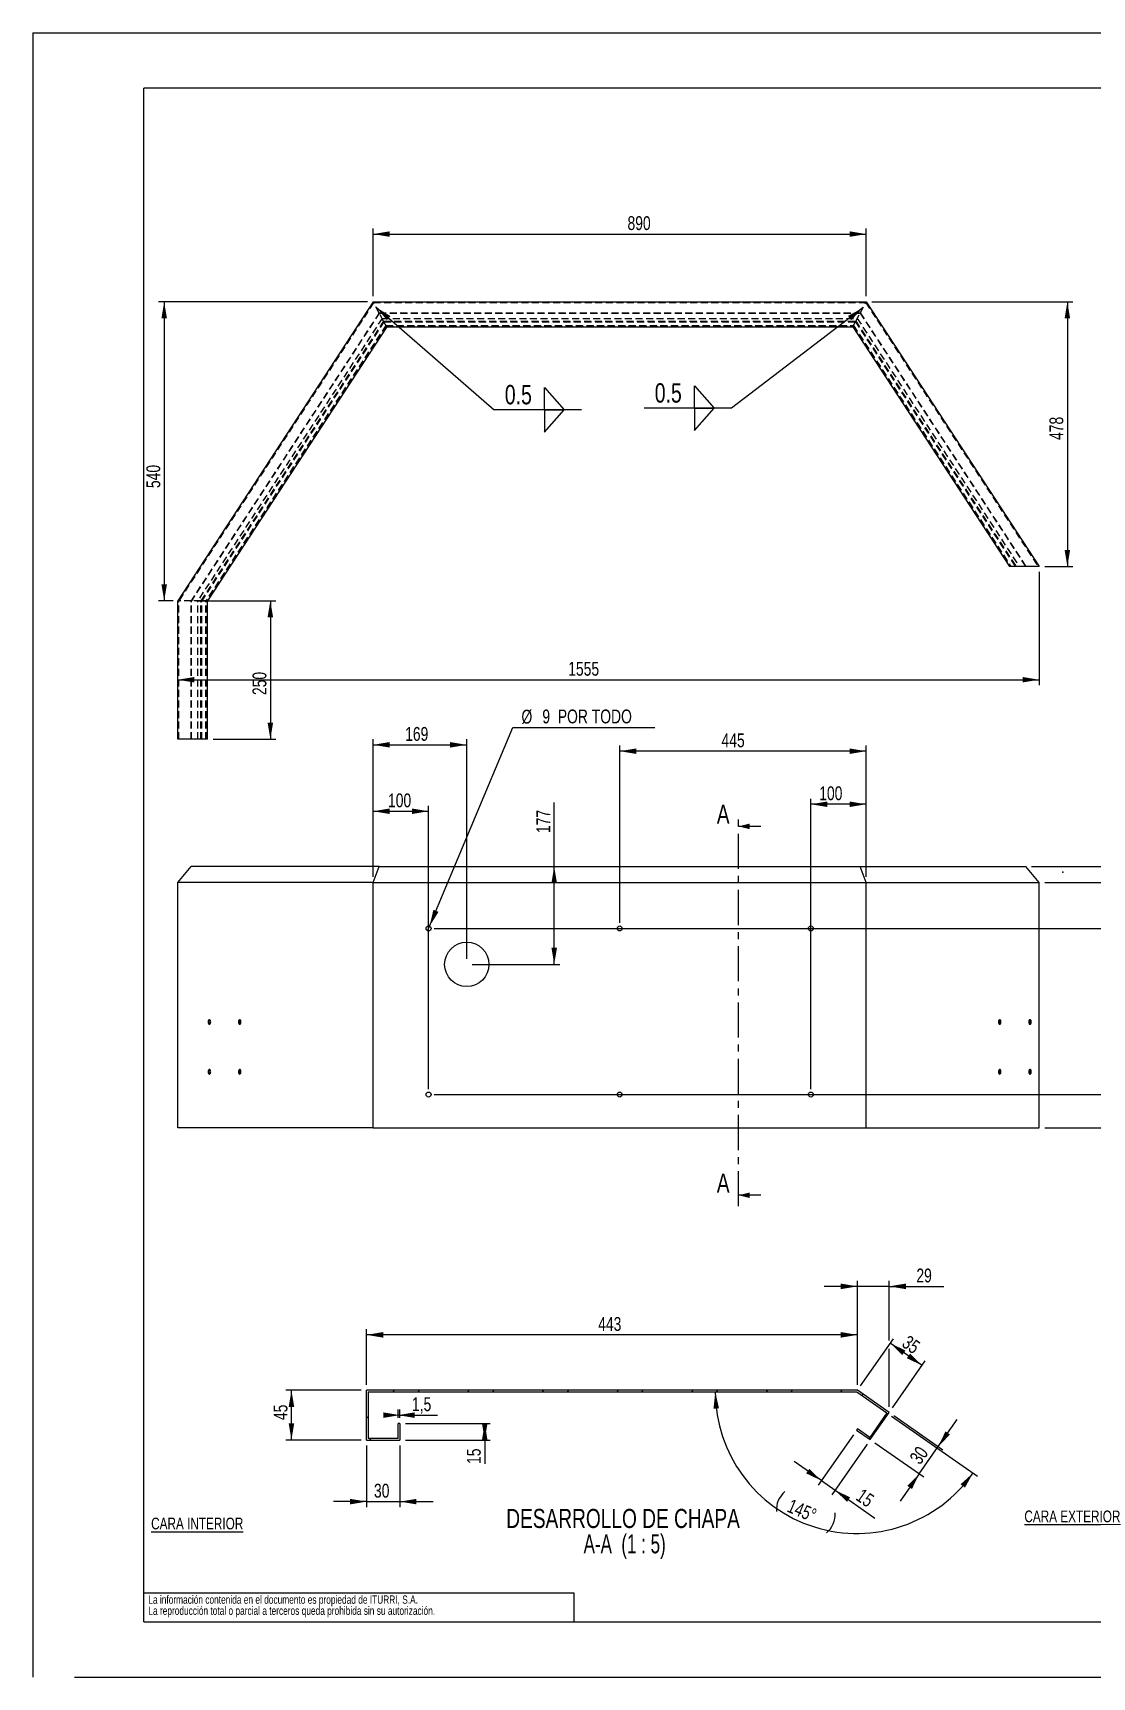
# Model space of a CAD drawing. Extents: x 0 to 28260, y 0 to 8126.
# Drawn here: x 0 to 1912, y 0 to 2970 of the extents above; entities that cross this region are included whole.
import ezdxf

# ---------------------------------------------------------------- set-up
doc = ezdxf.new("R2010")
doc.units = 0
doc.header["$PDSIZE"] = -1
doc.linetypes.add('CENTER', pattern=[10.16, 6.35, -1.27, 1.27, -1.27])
doc.linetypes.add('HIDDEN', pattern=[1.905, 1.27, -0.635])
doc.layers.get('0').update_dxf_attribs({"linetype": 'CONTINUOUS'})
doc.layers.add('FORMATO', color=7, linetype='CONTINUOUS')
doc.layers.add('SLD-0', color=179, linetype='CONTINUOUS')
doc.styles.add('SLDTEXTSTYLE1', font='TXT', dxfattribs={"width": 0.75})
doc.styles.add('SLDTEXTSTYLE2', font='TXT', dxfattribs={"width": 0.666667})
doc.dimstyles.new('SLDDIMSTYLE0', dxfattribs={"dimtxt": 25, "dimasz": 30, "dimexe": 0, "dimexo": 0.0625, "dimgap": 6.25, "dimtad": 1, "dimdec": 0, "dimrnd": 1e-09, "dimzin": 12, "dimdsep": 46, "dimtxsty": 'SLDTEXTSTYLE1', "dimsah": 1, "dimcen": 0.09, "dimadec": 0, "dimazin": 0, "dimtfac": 1, "dimtofl": 0, "dimtmove": 0, "dimatfit": 3, "dimfxl": 1, "dimtolj": 1, "dimtzin": 12, "dimarcsym": 0})
doc.dimstyles.new('SLDDIMSTYLE1', dxfattribs={"dimtxt": 25, "dimasz": 30, "dimexe": 0, "dimexo": 0.0625, "dimgap": 6.25, "dimtad": 1, "dimdec": 1, "dimrnd": 1e-09, "dimzin": 12, "dimdsep": 46, "dimtxsty": 'SLDTEXTSTYLE1', "dimsah": 1, "dimcen": 0.09, "dimadec": 0, "dimazin": 0, "dimtfac": 1, "dimtofl": 0, "dimtmove": 0, "dimatfit": 3, "dimfxl": 1, "dimtolj": 1, "dimtzin": 12, "dimarcsym": 0})
doc.dimstyles.new('SLDDIMSTYLE2', dxfattribs={"dimtxt": 25, "dimasz": 30, "dimexe": 0, "dimexo": 0.0625, "dimgap": 6.25, "dimtad": 0, "dimtih": 1, "dimtoh": 1, "dimdec": 1, "dimrnd": 1e-09, "dimzin": 12, "dimdsep": 46, "dimtxsty": 'SLDTEXTSTYLE1', "dimblk1": 'NONE', "dimsah": 1, "dimcen": 0, "dimadec": 0, "dimazin": 0, "dimtfac": 1, "dimtmove": 0, "dimatfit": 3, "dimldrblk": 'NONE', "dimfxl": 1, "dimtolj": 1, "dimtzin": 12, "dimarcsym": 0})
doc.dimstyles.new('SLDDIMSTYLE3', dxfattribs={"dimtxt": 0.18, "dimasz": 30, "dimexe": 0, "dimexo": 0.0625, "dimgap": 0, "dimtad": 0, "dimtih": 1, "dimtoh": 1, "dimdec": 0, "dimrnd": 1e-09, "dimzin": 0, "dimdsep": 46, "dimtxsty": 'Standard', "dimsah": 1, "dimcen": 0.09, "dimadec": 0, "dimazin": 0, "dimtfac": 30, "dimtdec": 0, "dimtofl": 0, "dimtmove": 0, "dimatfit": 3, "dimfxl": 1, "dimtolj": 1, "dimtzin": 0, "dimarcsym": 0})
doc.dimstyles.new('SLDDIMSTYLE4', dxfattribs={"dimtxt": 25, "dimasz": 30, "dimexe": 0, "dimexo": 0.0625, "dimgap": 6.25, "dimtad": 1, "dimdec": 1, "dimlfac": 0.5, "dimrnd": 1e-09, "dimzin": 12, "dimdsep": 46, "dimtxsty": 'SLDTEXTSTYLE1', "dimsah": 1, "dimcen": 0.09, "dimadec": 0, "dimazin": 0, "dimtfac": 1, "dimtofl": 0, "dimtmove": 0, "dimatfit": 3, "dimfxl": 1, "dimtolj": 1, "dimtzin": 12, "dimarcsym": 0})
doc.dimstyles.new('SLDDIMSTYLE5', dxfattribs={"dimtxt": 25, "dimasz": 30, "dimexe": 0, "dimexo": 0.0625, "dimgap": 6.25, "dimtad": 1, "dimdec": 1, "dimlfac": 0.5, "dimrnd": 1e-09, "dimzin": 12, "dimdsep": 46, "dimtxsty": 'SLDTEXTSTYLE1', "dimsah": 1, "dimcen": 0.09, "dimadec": 0, "dimazin": 0, "dimtfac": 1, "dimtmove": 0, "dimatfit": 0, "dimfxl": 1, "dimtolj": 1, "dimtzin": 12, "dimarcsym": 0})
doc.dimstyles.new('SLDDIMSTYLE6', dxfattribs={"dimtxt": 25, "dimasz": 30, "dimexe": 0, "dimexo": 0.0625, "dimgap": 6.25, "dimtad": 1, "dimdec": 0, "dimlfac": 0.5, "dimrnd": 1e-09, "dimzin": 12, "dimdsep": 46, "dimtxsty": 'SLDTEXTSTYLE1', "dimsah": 1, "dimcen": 0.09, "dimadec": 0, "dimazin": 0, "dimtfac": 1, "dimtmove": 0, "dimatfit": 0, "dimfxl": 1, "dimtolj": 1, "dimtzin": 12, "dimarcsym": 0})
doc.dimstyles.new('SLDDIMSTYLE7', dxfattribs={"dimtxt": 25, "dimasz": 30, "dimexe": 0, "dimexo": 0.0625, "dimgap": 6.25, "dimtad": 1, "dimdec": 4, "dimlfac": 5, "dimzin": 12, "dimdsep": 46, "dimtxsty": 'SLDTEXTSTYLE1', "dimsah": 1, "dimcen": 0.09, "dimadec": 0, "dimazin": 0, "dimtfac": 1, "dimtofl": 0, "dimtmove": 0, "dimatfit": 3, "dimfxl": 1, "dimtolj": 1, "dimtzin": 12, "dimarcsym": 0})

# ---------------------------------------------------------------- blocks, each defined once
blk = doc.blocks.new('SW_NOTE_0_3')
at = {"layer": 'SLD-0', "color": 0, "ltscale": 10, "char_height": 15, "attachment_point": 1, "style": 'SLDTEXTSTYLE1'}
for s, insert in [('La información contenida en el documento es propiedad de ITURRI, S.A.', (0, 19.3)), ('La reproducción total o parcial a terceros queda prohibida sin su autorización.', (0, -0.7))]:
    blk.add_mtext(s, dxfattribs=dict(at, insert=insert))
blk = doc.blocks.new('SW_NOTE_0_8')
at = {"layer": 'SLD-0', "color": 0, "ltscale": 10, "char_height": 15, "attachment_point": 1, "style": 'SLDTEXTSTYLE1'}
for s, insert in [('La información contenida en el documento es propiedad de ITURRI, S.A.', (0, 19.3)), ('La reproducción total o parcial a terceros queda prohibida sin su autorización.', (0, -0.7))]:
    blk.add_mtext(s, dxfattribs=dict(at, insert=insert))
blk = doc.blocks.new('_D')
at = {"layer": 'FORMATO', "color": 7, "ltscale": 10, "transparency": 16777216}
for p, q in [((1965.6, 1464), (1965.6, 1528.8)), ((1802.5, 1464), (1975.6, 1464)), ((1965.6, 1464), (1965.6, 1435.3)), ((1826.4, 1435.3), (1975.6, 1435.3))]:
    blk.add_line(p, q, dxfattribs=at)
for points in [[(1965.6, 1435.3), (1970.6, 1465.3), (1960.6, 1465.3)], [(1965.6, 1464), (1960.6, 1434), (1970.6, 1434)]]:
    blk.add_solid(points, dxfattribs=at)
at = {"layer": 'FORMATO', "color": 7, "ltscale": 10, "transparency": 16777216, "insert": (1933.4, 1491.8), "char_height": 25, "attachment_point": 1, "rotation": 90, "style": 'SLDTEXTSTYLE1'}
blk.add_mtext('29', dxfattribs=at)
blk = doc.blocks.new('_D_1')
at = {"layer": 'FORMATO', "color": 7, "ltscale": 10, "transparency": 16777216}
for p, q in [((614.2, 1445.3), (614.2, 1574)), ((614.2, 1564), (714.2, 1564)), ((714.2, 1062.3), (714.2, 1574))]:
    blk.add_line(p, q, dxfattribs=at)
for points in [[(614.2, 1564), (644.2, 1559), (644.2, 1569)], [(714.2, 1564), (684.2, 1569), (684.2, 1559)]]:
    blk.add_solid(points, dxfattribs=at)
at = {"layer": 'FORMATO', "color": 7, "ltscale": 10, "transparency": 16777216, "insert": (641, 1596.2), "char_height": 25, "attachment_point": 1, "style": 'SLDTEXTSTYLE1'}
blk.add_mtext('100', dxfattribs=at)
blk = doc.blocks.new('_D_2')
at = {"layer": 'FORMATO', "color": 7, "ltscale": 10, "transparency": 16777216}
for p, q in [((614.2, 1445.3), (614.2, 1694)), ((783.2, 1297.5), (783.2, 1694)), ((614.2, 1684), (783.2, 1684))]:
    blk.add_line(p, q, dxfattribs=at)
for points in [[(614.2, 1684), (644.2, 1679), (644.2, 1689)], [(783.2, 1684), (753.2, 1689), (753.2, 1679)]]:
    blk.add_solid(points, dxfattribs=at)
at = {"layer": 'FORMATO', "color": 7, "ltscale": 10, "transparency": 16777216, "insert": (671.9, 1716.2), "char_height": 25, "attachment_point": 1, "style": 'SLDTEXTSTYLE1'}
blk.add_mtext('169', dxfattribs=at)
blk = doc.blocks.new('_D_3')
at = {"layer": 'FORMATO', "color": 7, "ltscale": 10, "transparency": 16777216}
for p, q in [((1404.2, 1062.3), (1404.2, 1586.7)), ((1504.2, 1576.7), (1404.2, 1576.7)), ((1504.2, 1445.3), (1504.2, 1586.7))]:
    blk.add_line(p, q, dxfattribs=at)
for points in [[(1404.2, 1576.7), (1434.2, 1571.7), (1434.2, 1581.7)], [(1504.2, 1576.7), (1474.2, 1581.7), (1474.2, 1571.7)]]:
    blk.add_solid(points, dxfattribs=at)
at = {"layer": 'FORMATO', "color": 7, "ltscale": 10, "transparency": 16777216, "insert": (1419.4, 1609), "char_height": 25, "attachment_point": 1, "style": 'SLDTEXTSTYLE1'}
blk.add_mtext('100', dxfattribs=at)
blk = doc.blocks.new('_D_4')
at = {"layer": 'FORMATO', "color": 7, "ltscale": 10, "transparency": 16777216}
for p, q in [((1059.2, 1362.3), (1059.2, 1682.5)), ((1504.2, 1672.5), (1059.2, 1672.5)), ((1504.2, 1445.3), (1504.2, 1682.5))]:
    blk.add_line(p, q, dxfattribs=at)
for points in [[(1059.2, 1672.5), (1089.2, 1667.5), (1089.2, 1677.5)], [(1504.2, 1672.5), (1474.2, 1677.5), (1474.2, 1667.5)]]:
    blk.add_solid(points, dxfattribs=at)
at = {"layer": 'FORMATO', "color": 7, "ltscale": 10, "transparency": 16777216, "insert": (1243, 1704.7), "char_height": 25, "attachment_point": 1, "style": 'SLDTEXTSTYLE1'}
blk.add_mtext('445', dxfattribs=at)
blk = doc.blocks.new('_D_5')
at = {"layer": 'FORMATO', "ltscale": 10, "transparency": 16777216}
for p, q in [((716, 1356.4), (866.1, 1715.2)), ((866.1, 1715.2), (1122.4, 1715.2)), ((712.5, 1348.1), (716, 1356.4))]:
    blk.add_line(p, q, dxfattribs=at)
blk.add_solid([(716, 1356.4), (732.2, 1382.2), (722.9, 1386)], dxfattribs=at)
at = {"layer": 'FORMATO', "ltscale": 10, "transparency": 16777216, "char_height": 25, "attachment_point": 1, "style": 'SLDTEXTSTYLE1'}
for s, insert in [('%%c', (881.9, 1747.4)), ('9', (919.6, 1747.8)), ('POR TODO', (947.5, 1747.8))]:
    blk.add_mtext(s, dxfattribs=dict(at, insert=insert))
blk = doc.blocks.new('_NONE')
blk = doc.blocks.new('_D_6')
at = {"layer": 'FORMATO', "color": 7, "ltscale": 10, "transparency": 16777216}
for p, q in [((724.2, 1352.3), (1975.6, 1352.3)), ((1965.6, 1052.3), (1965.6, 1352.3)), ((724.2, 1052.3), (1975.6, 1052.3))]:
    blk.add_line(p, q, dxfattribs=at)
for points in [[(1965.6, 1352.3), (1960.6, 1322.3), (1970.6, 1322.3)], [(1965.6, 1052.3), (1970.6, 1082.3), (1960.6, 1082.3)]]:
    blk.add_solid(points, dxfattribs=at)
at = {"layer": 'FORMATO', "color": 7, "ltscale": 10, "transparency": 16777216, "insert": (1933.4, 1129.5), "char_height": 25, "attachment_point": 1, "rotation": 90, "style": 'SLDTEXTSTYLE1'}
blk.add_mtext('300', dxfattribs=at)
blk = doc.blocks.new('_D_7')
at = {"layer": 'FORMATO', "color": 7, "ltscale": 10, "transparency": 16777216}
for p, q in [((724.2, 1052.3), (1975.6, 1052.3)), ((1965.6, 1052.3), (1965.6, 992.3)), ((1826.4, 992.3), (1975.6, 992.3))]:
    blk.add_line(p, q, dxfattribs=at)
for points in [[(1965.6, 1052.3), (1960.6, 1022.3), (1970.6, 1022.3)], [(1965.6, 992.3), (1970.6, 1022.3), (1960.6, 1022.3)]]:
    blk.add_solid(points, dxfattribs=at)
at = {"layer": 'FORMATO', "color": 7, "ltscale": 10, "transparency": 16777216, "insert": (1933.4, 996.8), "char_height": 25, "attachment_point": 1, "rotation": 90, "style": 'SLDTEXTSTYLE1'}
blk.add_mtext('60', dxfattribs=at)
blk = doc.blocks.new('_D_8')
at = {"layer": 'FORMATO', "color": 7, "ltscale": 10, "transparency": 16777216}
for p, q in [((941, 1464), (941, 1580)), ((941, 1287.5), (941, 1464)), ((793.2, 1287.5), (951, 1287.5))]:
    blk.add_line(p, q, dxfattribs=at)
for points in [[(941, 1464), (936, 1434), (946, 1434)], [(941, 1287.5), (946, 1317.5), (936, 1317.5)]]:
    blk.add_solid(points, dxfattribs=at)
at = {"layer": 'FORMATO', "color": 7, "ltscale": 10, "transparency": 16777216, "insert": (908.8, 1524.6), "char_height": 25, "attachment_point": 1, "rotation": 90, "style": 'SLDTEXTSTYLE1'}
blk.add_mtext('177', dxfattribs=at)
blk = doc.blocks.new('_D_9')
at = {"layer": 'FORMATO', "color": 7, "ltscale": 10, "transparency": 16777216}
for p, q in [((1514.2, 2484.2), (1877.3, 2484.2)), ((1867.3, 2484.2), (1867.3, 2006.2)), ((1826.4, 2006.2), (1877.3, 2006.2))]:
    blk.add_line(p, q, dxfattribs=at)
for points in [[(1867.3, 2484.2), (1862.3, 2454.2), (1872.3, 2454.2)], [(1867.3, 2006.2), (1872.3, 2036.2), (1862.3, 2036.2)]]:
    blk.add_solid(points, dxfattribs=at)
at = {"layer": 'FORMATO', "color": 7, "ltscale": 10, "transparency": 16777216, "insert": (1835, 2234.7), "char_height": 25, "attachment_point": 1, "rotation": 90, "style": 'SLDTEXTSTYLE1'}
blk.add_mtext('478', dxfattribs=at)
blk = doc.blocks.new('_D_10')
at = {"layer": 'FORMATO', "color": 7, "ltscale": 10, "transparency": 16777216}
for p, q in [((614.2, 2494.2), (614.2, 2616.6)), ((1504.2, 2494.2), (1504.2, 2616.6)), ((614.2, 2606.6), (1504.2, 2606.6))]:
    blk.add_line(p, q, dxfattribs=at)
for points in [[(614.2, 2606.6), (644.2, 2601.6), (644.2, 2611.6)], [(1504.2, 2606.6), (1474.2, 2611.6), (1474.2, 2601.6)]]:
    blk.add_solid(points, dxfattribs=at)
at = {"layer": 'FORMATO', "color": 7, "ltscale": 10, "transparency": 16777216, "insert": (1073.3, 2638.9), "char_height": 25, "attachment_point": 1, "style": 'SLDTEXTSTYLE1'}
blk.add_mtext('890', dxfattribs=at)
blk = doc.blocks.new('_D_11')
at = {"layer": 'FORMATO', "color": 7, "ltscale": 10, "transparency": 16777216}
for p, q in [((604.2, 2484.2), (227, 2484.2)), ((237, 2484.2), (237, 1944.2)), ((253.4, 1944.2), (227, 1944.2))]:
    blk.add_line(p, q, dxfattribs=at)
for points in [[(237, 2484.2), (232, 2454.2), (242, 2454.2)], [(237, 1944.2), (242, 1974.2), (232, 1974.2)]]:
    blk.add_solid(points, dxfattribs=at)
at = {"layer": 'FORMATO', "color": 7, "ltscale": 10, "transparency": 16777216, "insert": (204.8, 2147.8), "char_height": 25, "attachment_point": 1, "rotation": 90, "style": 'SLDTEXTSTYLE1'}
blk.add_mtext('540', dxfattribs=at)
blk = doc.blocks.new('_D_12')
at = {"layer": 'FORMATO', "color": 7, "ltscale": 10, "transparency": 16777216}
for p, q in [((296, 1944.2), (438.6, 1944.2)), ((428.6, 1944.2), (428.6, 1694.2)), ((325.4, 1694.2), (438.6, 1694.2))]:
    blk.add_line(p, q, dxfattribs=at)
for points in [[(428.6, 1944.2), (423.6, 1914.2), (433.6, 1914.2)], [(428.6, 1694.2), (433.6, 1724.2), (423.6, 1724.2)]]:
    blk.add_solid(points, dxfattribs=at)
at = {"layer": 'FORMATO', "color": 7, "ltscale": 10, "transparency": 16777216, "insert": (396.4, 1773.9), "char_height": 25, "attachment_point": 1, "rotation": 90, "style": 'SLDTEXTSTYLE1'}
blk.add_mtext('250', dxfattribs=at)
blk = doc.blocks.new('_D_13')
at = {"layer": 'FORMATO', "color": 7, "ltscale": 10, "transparency": 16777216}
for p, q in [((1816.4, 1996.2), (1816.4, 1791.6)), ((261.6, 1801.6), (1816.4, 1801.6))]:
    blk.add_line(p, q, dxfattribs=at)
for points in [[(261.6, 1801.6), (291.6, 1796.6), (291.6, 1806.6)], [(1816.4, 1801.6), (1786.4, 1806.6), (1786.4, 1796.6)]]:
    blk.add_solid(points, dxfattribs=at)
at = {"layer": 'FORMATO', "color": 7, "ltscale": 10, "transparency": 16777216, "insert": (966.3, 1833.9), "char_height": 25, "attachment_point": 1, "style": 'SLDTEXTSTYLE1'}
blk.add_mtext('1555', dxfattribs=at)
blk = doc.blocks.new('SW_SYMBOL_WELD_FILL')
at = {"layer": 'FORMATO', "color": 0, "ltscale": 100}
for p, q in [((1000, 0), (1000, 9000)), ((1000, 9000), (9000, 0)), ((1000, 0), (9000, 0))]:
    blk.add_line(p, q, dxfattribs=at)
blk = doc.blocks.new('SW_WELDSYMBOL_0')
at = {"layer": 'FORMATO', "color": 0, "ltscale": 10}
blk.add_line((158.1, 0), (0, 0), dxfattribs=at)
at = {"layer": 'FORMATO', "color": 0, "ltscale": 100, "xscale": 0.004470703125, "yscale": 0.004470703125, "zscale": 0.004470703125}
blk.add_blockref('SW_SYMBOL_WELD_FILL', (86.4, 0.1), dxfattribs=at)
at = {"layer": 'FORMATO', "color": 0, "ltscale": 100, "extrusion": (0, 0, -1), "xscale": 0.004470703125, "yscale": 0.004470703125, "zscale": 0.004470703125, "rotation": 180}
blk.add_blockref('SW_SYMBOL_WELD_FILL', (-86.4, 0.1), dxfattribs=at)
at = {"layer": 'FORMATO', "color": 0, "ltscale": 10, "insert": (19.4, 45.1), "char_height": 35, "attachment_point": 1, "style": 'SLDTEXTSTYLE1'}
blk.add_mtext('0.5', dxfattribs=at)
blk = doc.blocks.new('SW_WELDSYMBOL_1')
at = {"layer": 'FORMATO', "color": 0, "ltscale": 10}
blk.add_line((0, 0), (-158.1, 0), dxfattribs=at)
at = {"layer": 'FORMATO', "color": 0, "ltscale": 100, "xscale": 0.004470703125, "yscale": 0.004470703125, "zscale": 0.004470703125}
blk.add_blockref('SW_SYMBOL_WELD_FILL', (-71.7, 0.1), dxfattribs=at)
at = {"layer": 'FORMATO', "color": 0, "ltscale": 100, "extrusion": (0, 0, -1), "xscale": 0.004470703125, "yscale": 0.004470703125, "zscale": 0.004470703125, "rotation": 180}
blk.add_blockref('SW_SYMBOL_WELD_FILL', (71.7, 0.1), dxfattribs=at)
at = {"layer": 'FORMATO', "color": 0, "ltscale": 10, "insert": (-138.8, 45.1), "char_height": 35, "attachment_point": 1, "style": 'SLDTEXTSTYLE1'}
blk.add_mtext('0.5', dxfattribs=at)
blk = doc.blocks.new('_D_14')
at = {"layer": 'FORMATO', "ltscale": 10, "transparency": 16777216}
for p, q in [((1494.2, 526.4), (1553.4, 611.2)), ((1605.1, 563), (1547.7, 603)), ((1551.6, 486.3), (1610.8, 571.2))]:
    blk.add_line(p, q, dxfattribs=at)
for points in [[(1547.7, 603), (1569.4, 581.8), (1575.1, 590)], [(1605.1, 563), (1583.3, 584.2), (1577.6, 576)]]:
    blk.add_solid(points, dxfattribs=at)
at = {"layer": 'FORMATO', "ltscale": 10, "transparency": 16777216, "insert": (1581.1, 619), "char_height": 25, "attachment_point": 1, "rotation": 325.0848, "style": 'SLDTEXTSTYLE1'}
blk.add_mtext('35', dxfattribs=at)
blk = doc.blocks.new('_D_15')
at = {"layer": 'FORMATO', "ltscale": 10, "transparency": 16777216}
for p, q in [((602.4, 528.2), (602.4, 628.2)), ((1488.4, 528.2), (1488.4, 628.2)), ((1488.4, 618.2), (602.4, 618.2))]:
    blk.add_line(p, q, dxfattribs=at)
for points in [[(602.4, 618.2), (632.4, 613.2), (632.4, 623.2)], [(1488.4, 618.2), (1458.4, 623.2), (1458.4, 613.2)]]:
    blk.add_solid(points, dxfattribs=at)
at = {"layer": 'FORMATO', "ltscale": 10, "transparency": 16777216, "insert": (1020.4, 650.4), "char_height": 25, "attachment_point": 1, "style": 'SLDTEXTSTYLE1'}
blk.add_mtext('443', dxfattribs=at)
blk = doc.blocks.new('_D_16')
at = {"layer": 'FORMATO', "ltscale": 10, "transparency": 16777216}
for p, q in [((602.4, 418.2), (602.4, 307)), ((662.4, 418.2), (662.4, 307)), ((602.4, 317), (542.4, 317)), ((602.4, 317), (662.4, 317)), ((662.4, 317), (722.4, 317))]:
    blk.add_line(p, q, dxfattribs=at)
for points in [[(602.4, 317), (572.4, 322), (572.4, 312)], [(662.4, 317), (692.4, 312), (692.4, 322)]]:
    blk.add_solid(points, dxfattribs=at)
at = {"layer": 'FORMATO', "ltscale": 10, "transparency": 16777216, "insert": (615.7, 349.2), "char_height": 25, "attachment_point": 1, "style": 'SLDTEXTSTYLE1'}
blk.add_mtext('30', dxfattribs=at)
blk = doc.blocks.new('_D_17')
at = {"layer": 'FORMATO', "ltscale": 10, "transparency": 16777216}
for p, q in [((1554, 472.4), (1642.4, 410.7)), ((1634.2, 416.4), (1668.6, 465.6)), ((1519.7, 423.2), (1608.1, 361.5)), ((1599.9, 367.2), (1634.2, 416.4)), ((1599.9, 367.2), (1565.5, 318))]:
    blk.add_line(p, q, dxfattribs=at)
for points in [[(1634.2, 416.4), (1655.5, 438.1), (1647.3, 443.9)], [(1599.9, 367.2), (1578.6, 345.5), (1586.8, 339.7)]]:
    blk.add_solid(points, dxfattribs=at)
at = {"layer": 'FORMATO', "ltscale": 10, "transparency": 16777216, "insert": (1581.1, 396.5), "char_height": 25, "attachment_point": 1, "rotation": 55.0848, "style": 'SLDTEXTSTYLE1'}
blk.add_mtext('30', dxfattribs=at)
blk = doc.blocks.new('_D_18')
at = {"layer": 'FORMATO', "ltscale": 10, "transparency": 16777216}
for p, q in [((1488.4, 528.2), (1488.4, 715.8)), ((1545.8, 608), (1545.8, 715.8)), ((1488.4, 705.8), (1428.4, 705.8)), ((1545.8, 705.8), (1488.4, 705.8)), ((1545.8, 705.8), (1644.1, 705.8)), ((1545.8, 488.1), (1545.8, 592.8))]:
    blk.add_line(p, q, dxfattribs=at)
for points in [[(1488.4, 705.8), (1458.4, 710.8), (1458.4, 700.8)], [(1545.8, 705.8), (1575.8, 700.8), (1575.8, 710.8)]]:
    blk.add_solid(points, dxfattribs=at)
at = {"layer": 'FORMATO', "ltscale": 10, "transparency": 16777216, "insert": (1594.8, 738), "char_height": 25, "attachment_point": 1, "style": 'SLDTEXTSTYLE1'}
blk.add_mtext('29', dxfattribs=at)
blk = doc.blocks.new('_D_19')
at = {"layer": 'FORMATO', "ltscale": 10, "transparency": 16777216}
for p, q in [((1481.2, 437.9), (1417.5, 346.7)), ((1505.8, 420.7), (1442.1, 329.5)), ((1423.3, 354.9), (1374.1, 389.3)), ((1423.3, 354.9), (1447.9, 337.7)), ((1447.9, 337.7), (1520, 287.4))]:
    blk.add_line(p, q, dxfattribs=at)
for points in [[(1423.3, 354.9), (1401.5, 376.2), (1395.8, 368)], [(1447.9, 337.7), (1469.6, 316.5), (1475.3, 324.7)]]:
    blk.add_solid(points, dxfattribs=at)
at = {"layer": 'FORMATO', "ltscale": 10, "transparency": 16777216, "insert": (1498, 342), "char_height": 25, "attachment_point": 1, "rotation": 325.0848, "style": 'SLDTEXTSTYLE1'}
blk.add_mtext('15', dxfattribs=at)
blk = doc.blocks.new('_D_20')
at = {"layer": 'FORMATO', "ltscale": 10, "transparency": 16777216}
blk.add_line((1549.9, 471.6), (1705.4, 363.1), dxfattribs=at)
for centre, radius, start, end in [((1487.5, 515.2), 255.7, 180, 325.0848), ((1385.6, 301.8), 43.6, 130.3986, 183.5287), ((1404.5, 293.8), 43.6, 310.3986, 3.5287)]:
    blk.add_arc(centre, radius, start, end, dxfattribs=at)
for points in [[(1231.8, 515.2), (1228.5, 484.9), (1238.5, 485.5)], [(1697.2, 368.8), (1674.7, 348.4), (1682.5, 342.2)]]:
    blk.add_solid(points, dxfattribs=at)
at = {"layer": 'FORMATO', "ltscale": 10, "transparency": 16777216, "insert": (1369.3, 322.6), "char_height": 25, "attachment_point": 1, "rotation": 336.9637, "style": 'SLDTEXTSTYLE1'}
blk.add_mtext('145°', dxfattribs=at)
blk = doc.blocks.new('_D_21')
at = {"layer": 'FORMATO', "color": 7, "ltscale": 10, "transparency": 16777216}
for p, q in [((659.4, 468.2), (659.4, 483.2)), ((662.4, 468.2), (662.4, 483.2)), ((662.4, 473.2), (659.4, 473.2)), ((662.4, 473.2), (730.4, 473.2))]:
    blk.add_line(p, q, dxfattribs=at)
for points in [[(662.4, 473.2), (632.4, 478.2), (632.4, 468.2)], [(659.4, 473.2), (689.4, 468.2), (689.4, 478.2)]]:
    blk.add_solid(points, dxfattribs=at)
at = {"layer": 'FORMATO', "color": 7, "ltscale": 10, "transparency": 16777216, "insert": (684.3, 505.4), "char_height": 25, "attachment_point": 1, "style": 'SLDTEXTSTYLE1'}
blk.add_mtext('1,5', dxfattribs=at)
blk = doc.blocks.new('_D_22')
at = {"layer": 'FORMATO', "color": 7, "ltscale": 10, "transparency": 16777216}
for p, q in [((592.4, 518.2), (456.7, 518.2)), ((466.7, 428.2), (466.7, 518.2)), ((592.4, 428.2), (456.7, 428.2))]:
    blk.add_line(p, q, dxfattribs=at)
for points in [[(466.7, 518.2), (461.7, 488.2), (471.7, 488.2)], [(466.7, 428.2), (471.7, 458.2), (461.7, 458.2)]]:
    blk.add_solid(points, dxfattribs=at)
at = {"layer": 'FORMATO', "color": 7, "ltscale": 10, "transparency": 16777216, "insert": (434.5, 464.3), "char_height": 25, "attachment_point": 1, "rotation": 90, "style": 'SLDTEXTSTYLE1'}
blk.add_mtext('45', dxfattribs=at)
blk = doc.blocks.new('_D_23')
at = {"layer": 'FORMATO', "color": 7, "ltscale": 10, "transparency": 16777216}
for p, q in [((672.4, 458.2), (825.6, 458.2)), ((815.6, 458.2), (815.6, 428.2)), ((672.4, 428.2), (825.6, 428.2)), ((815.6, 428.2), (815.6, 385))]:
    blk.add_line(p, q, dxfattribs=at)
for points in [[(815.6, 458.2), (810.6, 428.2), (820.6, 428.2)], [(815.6, 428.2), (820.6, 458.2), (810.6, 458.2)]]:
    blk.add_solid(points, dxfattribs=at)
at = {"layer": 'FORMATO', "color": 7, "ltscale": 10, "transparency": 16777216, "insert": (783.3, 385), "char_height": 25, "attachment_point": 1, "rotation": 90, "style": 'SLDTEXTSTYLE1'}
blk.add_mtext('15', dxfattribs=at)
blk = doc.blocks.new('SW_NOTE_0_12')
at = {"layer": 'FORMATO', "color": 0, "ltscale": 10, "char_height": 34.396, "attachment_point": 2}
for s, insert, style in [('DESARROLLO DE CHAPA', (263.3, 44.3), 'SLDTEXTSTYLE1'), ('A-A  (1 : 5)', (266.2, -1.5), 'SLDTEXTSTYLE2')]:
    blk.add_mtext(s, dxfattribs=dict(at, insert=insert, style=style))

msp = doc.modelspace()

# ---------------------------------------------------------------- hatches: boundary and pattern name
at = {"linetype": 'Continuous', "ltscale": 10}
h = msp.add_hatch(dxfattribs=at)
h.set_pattern_fill('ANSI32', scale=10, angle=3e-322, style=0)
h.paths.add_polyline_path([(602.434856, 518.169209), (602.434856, 428.169209), (662.434856, 428.169209), (662.434856, 458.169209), (659.434856, 458.169209), (659.434856, 431.169209), (605.434856, 431.169209), (605.434856, 515.169209), (1487.4914, 515.169209), (1541.657765, 477.360854), (1510.750135, 433.080854), (1488.610135, 448.534669), (1486.893045, 446.074669), (1511.493045, 428.903763), (1545.834856, 478.103763), (1488.434856, 518.169209)], flags=0)

# ---------------------------------------------------------------- linework, layer by layer
at = {"color": 7, "linetype": 'Continuous', "ltscale": 10}
for p, q in [((0, 2970), (4200, 2970)), ((0, 2970), (0, -0.013492)), ((4100, 2870), (200, 2870)), ((200, 100), (200, 2870)), ((614.228851, 2484.237293), (261.640615, 1944.237293)), ((614.228851, 2484.237293), (1504.228851, 2484.237293)), ((1504.228851, 2484.237293), (1816.382595, 2006.163992)), ((638.589615, 2439.237293), (315.383733, 1944.237293)), ((638.589615, 2439.237293), (1479.868086, 2439.237293)), ((1479.868086, 2439.237293), (1762.639477, 2006.163992)), ((1816.382595, 2006.163992), (1762.639477, 2006.163992)), ((261.640615, 1694.237293), (261.640615, 1944.237293)), ((315.383733, 1694.237293), (315.383733, 1944.237293)), ((315.383733, 1694.237293), (261.640615, 1694.237293)), ((1313.902538, 1536.69375), (1273.902538, 1536.69375)), ((261.640615, 1435.253787), (285.565526, 1463.953787)), ((625.073572, 1463.953787), (285.565526, 1463.953787)), ((614.228851, 1435.253787), (625.073572, 1463.953787)), ((625.073572, 1463.953787), (1493.38413, 1463.953787)), ((1504.228851, 1435.253787), (1493.38413, 1463.953787)), ((1493.38413, 1463.953787), (1792.457684, 1463.953787)), ((1816.382595, 1435.253787), (1792.457684, 1463.953787)), ((614.228851, 1435.253787), (261.640615, 1435.253787)), ((261.640615, 992.253787), (261.640615, 1435.253787)), ((614.228851, 992.253787), (614.228851, 1435.253787)), ((614.228851, 1435.253787), (1504.228851, 1435.253787)), ((1504.228851, 992.253787), (1504.228851, 1435.253787)), ((1504.228851, 1435.253787), (1816.382595, 1435.253787)), ((1816.382595, 992.253787), (1816.382595, 1435.253787)), ((614.228851, 992.253787), (261.640615, 992.253787)), ((614.228851, 992.253787), (1504.228851, 992.253787)), ((1504.228851, 992.253787), (1816.382595, 992.253787)), ((1313.902538, 870.398466), (1273.902538, 870.398466)), ((602.434856, 428.169209), (602.434856, 518.169209)), ((1488.434856, 518.169209), (602.434856, 518.169209)), ((605.434856, 515.169209), (605.434856, 431.169209)), ((605.434856, 515.169209), (1487.4914, 515.169209)), ((1487.4914, 515.169209), (1541.657765, 477.360854)), ((1545.834856, 478.103763), (1488.434856, 518.169209)), ((1541.657765, 477.360854), (1510.750135, 433.080854)), ((1511.493045, 428.903763), (1545.834856, 478.103763)), ((662.434856, 458.169209), (659.434856, 458.169209)), ((659.434856, 431.169209), (659.434856, 458.169209)), ((662.434856, 458.169209), (662.434856, 428.169209)), ((1488.610135, 448.534669), (1486.893045, 446.074669)), ((1486.893045, 446.074669), (1511.493045, 428.903763)), ((1510.750135, 433.080854), (1488.610135, 448.534669)), ((602.434856, 428.169209), (662.434856, 428.169209)), ((659.434856, 431.169209), (605.434856, 431.169209)), ((200, 100), (4100, 100)), ((75.306184, 0), (4200, 0))]:
    msp.add_line(p, q, dxfattribs=at)
at = {"color": 7, "linetype": 'HIDDEN', "ltscale": 10}
for p, q in [((615.040876, 2482.737293), (263.432053, 1944.237293)), ((614.228851, 2484.237293), (615.040876, 2482.737293)), ((615.040876, 2482.737293), (1503.416825, 2482.737293)), ((625.274659, 2463.833115), (615.040876, 2482.737293)), ((709.728851, 2484.237293), (709.728851, 2482.737293)), ((718.728851, 2482.737293), (718.728851, 2484.237293)), ((743.199971, 2484.237293), (743.199971, 2482.737293)), ((823.199971, 2482.737293), (823.199971, 2484.237293)), ((1054.728851, 2484.237293), (1054.728851, 2482.737293)), ((1063.728851, 2482.737293), (1063.728851, 2484.237293)), ((1399.728851, 2484.237293), (1399.728851, 2482.737293)), ((1408.728851, 2482.737293), (1408.728851, 2484.237293)), ((1493.183042, 2463.833115), (1503.416825, 2482.737293)), ((1504.228851, 2484.237293), (1503.416825, 2482.737293)), ((1503.416825, 2482.737293), (1814.591157, 2006.163992)), ((625.073572, 2464.20457), (285.565526, 1944.237293)), ((625.274659, 2463.833115), (286.009152, 1944.237293)), ((630.46936, 2454.237293), (297.46936, 1944.237293)), ((633.077191, 2449.420023), (303.222585, 1944.237293)), ((633.743052, 2448.190023), (304.691564, 1944.237293)), ((637.260155, 2441.693115), (312.450765, 1944.237293)), ((637.77759, 2440.737293), (313.592295, 1944.237293)), ((638.39079, 2439.60457), (314.945097, 1944.237293)), ((625.073572, 2464.20457), (1493.38413, 2464.20457)), ((625.274659, 2463.833115), (1493.183042, 2463.833115)), ((633.077191, 2449.420023), (625.274659, 2463.833115)), ((630.46936, 2454.237293), (1487.988341, 2454.237293)), ((633.743052, 2448.190023), (633.077191, 2449.420023)), ((633.077191, 2449.420023), (1485.38051, 2449.420023)), ((638.39079, 2439.60457), (633.743052, 2448.190023)), ((633.743052, 2448.190023), (1484.714649, 2448.190023)), ((637.260155, 2441.693115), (1481.197546, 2441.693115)), ((637.77759, 2440.737293), (1480.680112, 2440.737293)), ((638.39079, 2439.60457), (1480.066912, 2439.60457)), ((1480.066912, 2439.60457), (1484.714649, 2448.190023)), ((1480.066912, 2439.60457), (1763.078113, 2006.163992)), ((1480.680112, 2440.737293), (1764.430914, 2006.163992)), ((1481.197546, 2441.693115), (1765.572445, 2006.163992)), ((1484.714649, 2448.190023), (1485.38051, 2449.420023)), ((1484.714649, 2448.190023), (1773.331646, 2006.163992)), ((1485.38051, 2449.420023), (1493.183042, 2463.833115)), ((1485.38051, 2449.420023), (1774.800625, 2006.163992)), ((1487.988341, 2454.237293), (1780.55385, 2006.163992)), ((1493.183042, 2463.833115), (1792.014058, 2006.163992)), ((1493.38413, 2464.20457), (1792.457684, 2006.163992)), ((370.944202, 2111.639182), (372.200176, 2110.819104)), ((376.847283, 2117.936295), (375.591308, 2118.756372)), ((1742.848151, 2118.78431), (1741.592177, 2117.964232)), ((1746.238763, 2110.847839), (1747.494737, 2111.667917)), ((316.278486, 2027.916914), (317.53446, 2027.096837)), ((316.278746, 2027.917313), (317.534721, 2027.097235)), ((322.181307, 2034.213628), (320.925332, 2035.033706)), ((322.181567, 2034.214027), (320.925592, 2035.034105)), ((1797.513867, 2035.062042), (1796.257893, 2034.241965)), ((1800.904478, 2027.125572), (1802.160453, 2027.945649)), ((261.640615, 1944.237293), (263.432053, 1944.237293)), ((263.432053, 1694.237293), (263.432053, 1944.237293)), ((286.009152, 1944.237293), (263.432053, 1944.237293)), ((285.565526, 1694.237293), (285.565526, 1944.237293)), ((286.009152, 1694.237293), (286.009152, 1944.237293)), ((303.222585, 1944.237293), (286.009152, 1944.237293)), ((297.46936, 1694.237293), (297.46936, 1944.237293)), ((303.222585, 1694.237293), (303.222585, 1944.237293)), ((304.691564, 1944.237293), (303.222585, 1944.237293)), ((304.691564, 1694.237293), (304.691564, 1944.237293)), ((314.945097, 1944.237293), (304.691564, 1944.237293)), ((312.450765, 1694.237293), (312.450765, 1944.237293)), ((313.592295, 1694.237293), (313.592295, 1944.237293)), ((314.945097, 1694.237293), (314.945097, 1944.237293))]:
    msp.add_line(p, q, dxfattribs=at)
at = {"color": 7, "linetype": 'CENTER', "ltscale": 10}
msp.add_line((1273.902538, 850.398466), (1273.902538, 1556.69375), dxfattribs=at)
at = {"color": 7, "linetype": 'Continuous', "ltscale": 10, "flags": 128}
for points in [[(320.925592, 1183.375244), (320.822363, 1184.627953), (320.521849, 1185.769354), (320.050751, 1186.698027), (319.450928, 1187.331457), (318.775678, 1187.61336), (318.085, 1187.518687), (317.440262, 1187.055852), (316.898754, 1186.265978), (316.50859, 1185.219249), (316.304438, 1184.008673), (316.304438, 1182.741814), (316.50859, 1181.531238), (316.898754, 1180.484509), (317.440262, 1179.694636), (318.085, 1179.2318), (318.775678, 1179.137127), (319.450928, 1179.41903), (320.050751, 1180.05246), (320.521849, 1180.981133), (320.822363, 1182.122534), (320.925592, 1183.375244)], [(375.591308, 1183.375244), (375.488079, 1184.627953), (375.187565, 1185.769354), (374.716467, 1186.698027), (374.116644, 1187.331457), (373.441394, 1187.61336), (372.750716, 1187.518687), (372.105978, 1187.055852), (371.56447, 1186.265978), (371.174306, 1185.219249), (370.970154, 1184.008673), (370.970154, 1182.741814), (371.174306, 1181.531238), (371.56447, 1180.484509), (372.105978, 1179.694636), (372.750716, 1179.2318), (373.441394, 1179.137127), (374.116644, 1179.41903), (374.716467, 1180.05246), (375.187565, 1180.981133), (375.488079, 1182.122534), (375.591308, 1183.375244)], [(1747.494737, 1183.375244), (1747.39152, 1184.627813), (1747.091039, 1185.769085), (1746.619994, 1186.697655), (1746.020239, 1187.331014), (1745.345064, 1187.612885), (1744.654463, 1187.518223), (1744.009798, 1187.055439), (1743.46835, 1186.265654), (1743.07823, 1185.219043), (1742.874101, 1184.008602), (1742.874101, 1182.741885), (1743.07823, 1181.531444), (1743.46835, 1180.484833), (1744.009798, 1179.695048), (1744.654463, 1179.232264), (1745.345064, 1179.137602), (1746.020239, 1179.419474), (1746.619994, 1180.052832), (1747.091039, 1180.981402), (1747.39152, 1182.122674), (1747.494737, 1183.375244)], [(1802.160453, 1183.375244), (1802.057236, 1184.627813), (1801.756755, 1185.769085), (1801.28571, 1186.697655), (1800.685955, 1187.331014), (1800.01078, 1187.612885), (1799.320179, 1187.518223), (1798.675514, 1187.055439), (1798.134066, 1186.265654), (1797.743946, 1185.219043), (1797.539817, 1184.008602), (1797.539817, 1182.741885), (1797.743946, 1181.531444), (1798.134066, 1180.484833), (1798.675514, 1179.695048), (1799.320179, 1179.232264), (1800.01078, 1179.137602), (1800.685955, 1179.419474), (1801.28571, 1180.052832), (1801.756755, 1180.981402), (1802.057236, 1182.122674), (1802.160453, 1183.375244)], [(320.925332, 1093.375244), (320.822115, 1094.627813), (320.521634, 1095.769085), (320.050588, 1096.697655), (319.450833, 1097.331014), (318.775659, 1097.612885), (318.085058, 1097.518223), (317.440393, 1097.055439), (316.898945, 1096.265654), (316.508824, 1095.219043), (316.304695, 1094.008602), (316.304695, 1092.741885), (316.508824, 1091.531444), (316.898945, 1090.484833), (317.440393, 1089.695048), (318.085058, 1089.232264), (318.775659, 1089.137602), (319.450833, 1089.419474), (320.050588, 1090.052832), (320.521634, 1090.981402), (320.822115, 1092.122674), (320.925332, 1093.375244)], [(375.591308, 1093.375244), (375.488079, 1094.627953), (375.187565, 1095.769354), (374.716467, 1096.698027), (374.116644, 1097.331457), (373.441394, 1097.61336), (372.750716, 1097.518687), (372.105978, 1097.055852), (371.56447, 1096.265978), (371.174306, 1095.219249), (370.970154, 1094.008673), (370.970154, 1092.741814), (371.174306, 1091.531238), (371.56447, 1090.484509), (372.105978, 1089.694636), (372.750716, 1089.2318), (373.441394, 1089.137127), (374.116644, 1089.41903), (374.716467, 1090.05246), (375.187565, 1090.981133), (375.488079, 1092.122534), (375.591308, 1093.375244)], [(1747.494737, 1093.375244), (1747.39152, 1094.627813), (1747.091039, 1095.769085), (1746.619994, 1096.697655), (1746.020239, 1097.331014), (1745.345064, 1097.612885), (1744.654463, 1097.518223), (1744.009798, 1097.055439), (1743.46835, 1096.265654), (1743.07823, 1095.219043), (1742.874101, 1094.008602), (1742.874101, 1092.741885), (1743.07823, 1091.531444), (1743.46835, 1090.484833), (1744.009798, 1089.695048), (1744.654463, 1089.232264), (1745.345064, 1089.137602), (1746.020239, 1089.419474), (1746.619994, 1090.052832), (1747.091039, 1090.981402), (1747.39152, 1092.122674), (1747.494737, 1093.375244)], [(1802.160453, 1093.375244), (1802.057236, 1094.627813), (1801.756755, 1095.769085), (1801.28571, 1096.697655), (1800.685955, 1097.331014), (1800.01078, 1097.612885), (1799.320179, 1097.518223), (1798.675514, 1097.055439), (1798.134066, 1096.265654), (1797.743946, 1095.219043), (1797.539817, 1094.008602), (1797.539817, 1092.741885), (1797.743946, 1091.531444), (1798.134066, 1090.484833), (1798.675514, 1089.695048), (1799.320179, 1089.232264), (1800.01078, 1089.137602), (1800.685955, 1089.419474), (1801.28571, 1090.052832), (1801.756755, 1090.981402), (1802.057236, 1092.122674), (1802.160453, 1093.375244)]]:
    msp.add_lwpolyline(points, dxfattribs=at)
at = {"color": 7, "linetype": 'Continuous', "ltscale": 100}
for centre, radius in [((714.228851, 1352.253787), 4.5), ((1059.228851, 1352.253787), 4.5), ((1404.228851, 1352.253787), 4.5), ((783.199971, 1287.453787), 40), ((714.228851, 1052.253787), 4.5), ((1059.228851, 1052.253787), 4.5), ((1404.228851, 1052.253787), 4.5)]:
    msp.add_circle(centre, radius, dxfattribs=at)
for centre, radius, start, end in [((321.832757, 1183.991344), 4.342226, 126.826933795, 188.156985442), ((322.045277, 1182.847207), 4.541617, 173.323334947, 231.692745737), ((376.498472, 1183.991344), 4.342226, 126.826933656, 188.156985472), ((376.710993, 1182.847207), 4.541617, 173.323334903, 231.692745968), ((1741.940872, 1183.991258), 4.341812, 351.843382757, 53.171373675), ((1741.728374, 1182.847281), 4.541183, 308.308883663, 6.676359905), ((1796.606588, 1183.991258), 4.341812, 351.843382757, 53.171373675), ((1796.39409, 1182.847281), 4.541183, 308.308883664, 6.676359905), ((321.832611, 1093.991258), 4.341812, 126.828626326, 188.156617243), ((322.045109, 1092.847281), 4.541183, 173.323640095, 231.691116336), ((376.498472, 1093.991344), 4.342226, 126.826932281, 188.156985771), ((376.710992, 1092.847207), 4.541617, 173.323334619, 231.692747484), ((1741.940872, 1093.991258), 4.341812, 351.843382757, 53.171373675), ((1741.728374, 1092.847281), 4.541183, 308.308883663, 6.676359905), ((1796.606588, 1093.991258), 4.341812, 351.843383355, 53.171370926), ((1796.39409, 1092.847281), 4.541184, 308.308886695, 6.676359337)]:
    msp.add_arc(centre, radius, start, end, dxfattribs=at)
at = {"color": 7, "linetype": 'Continuous', "ltscale": 10}
for points in [[(1273.902538, 1536.69375), (1293.902538, 1531.69375), (1293.902538, 1541.69375)], [(1273.902538, 870.398466), (1293.902538, 865.398466), (1293.902538, 875.398466)]]:
    msp.add_solid(points, dxfattribs=at)
at = {"layer": 'FORMATO', "ltscale": 10}
msp.add_point((1859.228851, 1453.753787), dxfattribs=at)
at = {"layer": 'SLD-0', "ltscale": 10}
for p, q in [((200.022181, 152.451547), (976.286732, 152.451547)), ((976.286732, 152.451547), (976.286732, 100))]:
    msp.add_line(p, q, dxfattribs=at)

# ---------------------------------------------------------------- block references
at = {"layer": 'FORMATO', "color": 7, "ltscale": 10}
for name, p in [('SW_WELDSYMBOL_0', (832.477807, 2288.931308)), ('SW_WELDSYMBOL_1', (1261.30604, 2292.065388))]:
    msp.add_blockref(name, p, dxfattribs=at)
at = {"layer": 'FORMATO', "ltscale": 10}
msp.add_blockref('SW_NOTE_0_12', (802.009997, 259.475318), dxfattribs=at)
at = {"layer": 'SLD-0', "ltscale": 10}
for name in ['SW_NOTE_0_3', 'SW_NOTE_0_8']:
    msp.add_blockref(name, (208.378339, 128.192045), dxfattribs=at)

# ---------------------------------------------------------------- texts
at = {"color": 7, "linetype": 'Continuous', "ltscale": 10, "char_height": 34.395833, "attachment_point": 1, "style": 'SLDTEXTSTYLE1'}
for insert in [(1234.552483, 1575.967389), (1234.552483, 909.672105)]:
    msp.add_mtext('A', dxfattribs=dict(at, insert=insert))
at = {"layer": 'FORMATO', "ltscale": 10, "char_height": 21.16666667, "attachment_point": 1, "style": 'SLDTEXTSTYLE1'}
for s, insert in [('\\LCARA EXTERIOR', (1789.709589, 300.908075)), ('\\LCARA INTERIOR', (213.458806, 288.012755))]:
    msp.add_mtext(s, dxfattribs=dict(at, insert=insert))

# ---------------------------------------------------------------- dimensions: what is measured, and where the dimension line sits
at = {"layer": 'FORMATO', "color": 7, "ltscale": 10}
for base, p1, p2, dimstyle, picture, middle in [((1504.228851, 2606.624936), (614.228851, 2484.237293), (1504.228851, 2484.237293), 'SLDDIMSTYLE1', '_D_10', (1101.030632, 2606.624936)), ((1816.382595, 1801.643871), (261.640615, 1694.237293), (1816.382595, 2006.163992), 'SLDDIMSTYLE0', '_D_13', (1003.282625, 1801.643871)), ((783.199971, 1683.953787), (614.228851, 1435.253787), (783.199971, 1287.453787), 'SLDDIMSTYLE1', '_D_2', (699.580265, 1683.953787)), ((1059.228851, 1672.503039), (1504.228851, 1435.253787), (1059.228851, 1352.253787), 'SLDDIMSTYLE1', '_D_4', (1270.743548, 1672.503039)), ((1404.228851, 1576.742724), (1504.228851, 1435.253787), (1404.228851, 1052.253787), 'SLDDIMSTYLE1', '_D_3', (1447.082664, 1576.742724)), ((714.228851, 1563.953787), (614.228851, 1435.253787), (714.228851, 1052.253787), 'SLDDIMSTYLE1', '_D_1', (668.709096, 1563.953787)), ((659.434856, 473.169209), (662.434856, 458.169209), (659.434856, 458.169209), 'SLDDIMSTYLE4', '_D_21', (707.354182, 473.169209))]:
    dim = msp.add_linear_dim(base=base, p1=p1, p2=p2, dimstyle=dimstyle, dxfattribs=at)
    dim.commit()
    dim.dimension.update_dxf_attribs({"geometry": picture, "text_midpoint": middle, "dimtype": 160})
for base, p1, p2, dimstyle, picture, middle in [((237.03316, 1944.237293), (614.228851, 2484.237293), (263.432053, 1944.237293), 'SLDDIMSTYLE1', '_D_11', (237.03316, 2175.525073)), ((1867.275459, 2006.163992), (1504.228851, 2484.237293), (1816.382595, 2006.163992), 'SLDDIMSTYLE0', '_D_9', (1867.275459, 2262.367687)), ((428.612033, 1694.237293), (286.009152, 1944.237293), (315.383733, 1694.237293), 'SLDDIMSTYLE1', '_D_12', (428.612033, 1801.643871)), ((941.0328997562, 1463.9537874187), (783.1999713139, 1287.4537874197), (285.5655263672, 1463.9537874187), 'SLDDIMSTYLE0', '_D_8', (941.0328997562, 1552.2967887661)), ((1965.592194, 1435.253787), (1792.457684, 1463.953787), (1816.382595, 1435.253787), 'SLDDIMSTYLE0', '_D', (1965.592194, 1510.301412)), ((1965.592194, 1352.253787), (714.228851, 1052.253787), (714.228851, 1352.253787), 'SLDDIMSTYLE1', '_D_6', (1965.592194, 1157.159465)), ((1965.592194, 992.253787), (714.228851, 1052.253787), (1816.382595, 992.253787), 'SLDDIMSTYLE1', '_D_7', (1965.592194, 1015.318277)), ((466.721732, 518.169209), (602.434856, 428.169209), (602.434856, 518.169209), 'SLDDIMSTYLE4', '_D_22', (466.721732, 482.771911)), ((815.553696, 428.169209), (662.434856, 458.169209), (662.434856, 428.169209), 'SLDDIMSTYLE4', '_D_23', (815.553696, 403.456917))]:
    dim = msp.add_linear_dim(base=base, p1=p1, p2=p2, angle=90, dimstyle=dimstyle, dxfattribs=at)
    dim.commit()
    dim.dimension.update_dxf_attribs({"geometry": picture, "text_midpoint": middle, "dimtype": 160})
at = {"layer": 'FORMATO', "ltscale": 10}
dim = msp.add_diameter_dim_2p(p1=(712.492218, 1348.102389), p2=(715.965484, 1356.405186), text='<> POR TODO', dimstyle='SLDDIMSTYLE2', dxfattribs=at)
dim.commit()
dim.dimension.update_dxf_attribs({"geometry": '_D_5', "text_midpoint": (1002.175151, 1738.866605), "dimtype": 163})
for base, p1, p2, dimstyle, picture, middle in [((1488.434856, 705.795736), (1545.834856, 478.103763), (1488.434856, 518.169209), 'SLDDIMSTYLE6', '_D_18', (1611.53518, 705.795736)), ((602.434856, 618.169209), (1488.434856, 518.169209), (602.434856, 518.169209), 'SLDDIMSTYLE4', '_D_15', (1045.434856, 618.169209)), ((662.434856, 316.959895), (602.434856, 428.169209), (662.434856, 428.169209), 'SLDDIMSTYLE5', '_D_16', (632.434856, 316.959895))]:
    dim = msp.add_linear_dim(base=base, p1=p1, p2=p2, dimstyle=dimstyle, dxfattribs=at)
    dim.commit()
    dim.dimension.update_dxf_attribs({"geometry": picture, "text_midpoint": middle, "dimtype": 160})
for base, p1, p2, angle, dimstyle, picture, middle in [((1547.674149, 603.038735), (1545.834856, 478.103763), (1488.434856, 518.169209), 325.084793753, 'SLDDIMSTYLE4', '_D_14', (1576.374149, 583.006012)), ((1634.230139, 416.403476), (1511.493045, 428.903763), (1545.834856, 478.103763), 55.084793753, 'SLDDIMSTYLE5', '_D_17', (1617.059233, 391.803476)), ((1447.859401, 337.738645), (1486.893045, 446.074669), (1511.493045, 428.903763), 325.084793753, 'SLDDIMSTYLE5', '_D_19', (1493.263431, 306.046437))]:
    dim = msp.add_linear_dim(base=base, p1=p1, p2=p2, angle=angle, dimstyle=dimstyle, dxfattribs=at)
    dim.commit()
    dim.dimension.update_dxf_attribs({"geometry": picture, "text_midpoint": middle, "dimtype": 160})
dim = msp.add_angular_dim_2l(base=(1345.453048, 318.894642), line1=((1487.4914, 515.169209), (1541.657765, 477.360854)), line2=((605.434856, 515.169209), (1487.4914, 515.169209)), text='(<>)', dimstyle='SLDDIMSTYLE7', override={"dimadec": 4, "dimazin": 3}, dxfattribs=at)
dim.commit()
dim.dimension.update_dxf_attribs({"geometry": '_D_20', "text_midpoint": (1387.430518, 279.855215), "dimtype": 162})

# ---------------------------------------------------------------- leaders
at = {"layer": 'FORMATO', "color": 7, "ltscale": 10}
for points in [[(619.523816, 2474.45626), (832.477807, 2288.931308)], [(1498.245426, 2473.184516), (1261.30604, 2292.065388)]]:
    msp.add_leader(points, dimstyle='SLDDIMSTYLE3', dxfattribs=at)

doc.saveas('drawing.dxf')
